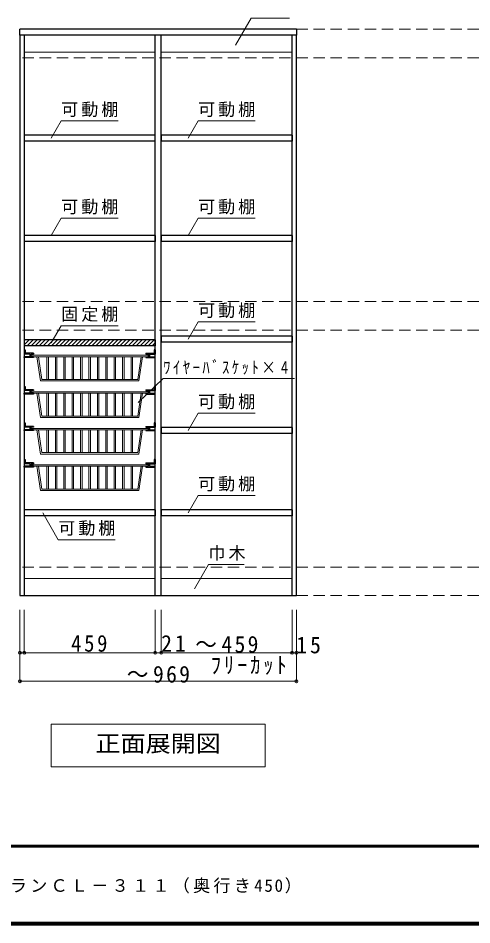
# Model space of a CAD drawing. Units: millimetres, scale not verified. Extents: x -3922 to 3878, y -2932 to 2722.
# Drawn here: x -2137 to -546, y -2864 to 311 of the extents above; entities that cross this region are included whole.
import ezdxf
from ezdxf.enums import TextEntityAlignment as Align

# ---------------------------------------------------------------- set-up
doc = ezdxf.new("R2010")
doc.units = ezdxf.units.MM
doc.header["$LTSCALE"] = 20
doc.header["$PDMODE"] = 32
doc.header["$PDSIZE"] = 10
doc.linetypes.add('DASHED2', pattern=[3, 2, -1])
for name, color, linetype, lineweight in [('0-2', 2, 'Continuous', 35), ('0-3_固定棚', 3, 'Continuous', 25), ('0-4_可動棚', 3, 'Continuous', 25), ('0-7_桟木・巾木', 2, 'Continuous', 35), ('0-9', 7, 'Continuous', 18), ('0-A_文字', 7, 'Continuous', 18), ('0-B_寸法', 7, 'Continuous', 9), ('0-C_ハッチ', 4, 'Continuous', 9), ('F-1_枠', 6, 'Continuous', 40)]:
    doc.layers.add(name, color=color, linetype=linetype, lineweight=lineweight)
doc.layers.add('F-A_文字', color=7, linetype='Continuous')
doc.styles.add('ＭＳ ゴシック', font='')
doc.styles.get('ＭＳ ゴシック').set_extended_font_data('MS Gothic')

msp = doc.modelspace()

# ---------------------------------------------------------------- linework, layer by layer
at = {"layer": '0-2', "color": 3, "lineweight": 25}
for p, q in [((-2130.67, 251.73), (-2130.67, 272.73)), ((-1161.67, 272.73), (-2130.67, 272.73)), ((-1161.67, 272.73), (-1161.67, 251.73)), ((-2130.67, 251.73), (-2130.67, -1711.27)), ((-1161.67, 251.73), (-2130.67, 251.73)), ((-2115.67, 251.73), (-2115.67, -1711.27)), ((-1656.67, -1711.27), (-1656.67, 251.73)), ((-1635.67, -1711.27), (-1635.67, 251.73)), ((-1176.67, -1711.27), (-1176.67, 251.73)), ((-1161.67, -1711.27), (-1161.67, 251.73)), ((-2130.67, -1711.27), (-1161.67, -1711.27))]:
    msp.add_line(p, q, dxfattribs=at)
at = {"layer": '0-3_固定棚'}
for p, q in [((-1656.67, -815.27), (-2115.67, -815.27)), ((-2115.67, -815.27), (-2115.67, -836.27)), ((-1656.67, -815.27), (-1656.67, -836.27)), ((-1656.67, -836.27), (-2115.67, -836.27))]:
    msp.add_line(p, q, dxfattribs=at)
at = {"layer": '0-4_可動棚'}
for p, q in [((-1656.67, -98.27), (-2115.67, -98.27)), ((-2115.67, -98.27), (-2115.67, -119.27)), ((-1656.67, -119.27), (-2115.67, -119.27)), ((-1656.67, -119.27), (-1656.67, -98.27)), ((-1176.67, -98.27), (-1635.67, -98.27)), ((-1635.67, -98.27), (-1635.67, -119.27)), ((-1176.67, -119.27), (-1635.67, -119.27)), ((-1176.67, -98.27), (-1176.67, -119.27)), ((-1656.67, -450.27), (-2115.67, -450.27)), ((-2115.67, -450.27), (-2115.67, -471.27)), ((-1656.67, -471.27), (-2115.67, -471.27)), ((-1656.67, -450.27), (-1656.67, -471.27)), ((-1176.67, -450.27), (-1635.67, -450.27)), ((-1635.67, -450.27), (-1635.67, -471.27)), ((-1176.67, -471.27), (-1635.67, -471.27)), ((-1176.67, -450.27), (-1176.67, -471.27)), ((-1176.67, -802.27), (-1635.67, -802.27)), ((-1635.67, -802.27), (-1635.67, -823.27)), ((-1176.67, -823.27), (-1635.67, -823.27)), ((-1176.67, -802.27), (-1176.67, -823.27)), ((-1176.67, -1122.27), (-1635.67, -1122.27)), ((-1635.67, -1122.27), (-1635.67, -1143.27)), ((-1176.67, -1143.27), (-1635.67, -1143.27)), ((-1176.67, -1122.27), (-1176.67, -1143.27)), ((-1656.67, -1410.27), (-2115.67, -1410.27)), ((-2115.67, -1410.27), (-2115.67, -1431.27)), ((-1656.67, -1410.27), (-1656.67, -1431.27)), ((-1176.67, -1410.27), (-1635.67, -1410.27)), ((-1635.67, -1410.27), (-1635.67, -1431.27)), ((-1176.67, -1410.27), (-1176.67, -1431.27)), ((-1656.67, -1431.27), (-2115.67, -1431.27)), ((-1176.67, -1431.27), (-1635.67, -1431.27))]:
    msp.add_line(p, q, dxfattribs=at)
at = {"layer": '0-7_桟木・巾木', "color": 7, "lineweight": 18}
for p, q in [((-1656.67, 191.73), (-2115.67, 191.73)), ((-1176.67, 191.73), (-1635.67, 191.73)), ((-2115.67, -1651.27), (-1656.67, -1651.27)), ((-1635.67, -1651.27), (-1176.67, -1651.27))]:
    msp.add_line(p, q, dxfattribs=at)
at = {"layer": '0-9', "color": 3, "lineweight": 25}
for p, q in [((-2115.67, -850.27), (-2115.67, -865.27)), ((-1656.67, -850.27), (-1656.67, -865.27)), ((-2095.67, -865.27), (-2115.67, -865.27)), ((-2115.67, -877.27), (-2115.67, -874.27)), ((-2095.67, -874.27), (-2115.67, -874.27)), ((-2082.67, -877.27), (-2115.67, -877.27)), ((-2082.67, -862.27), (-2112.67, -862.27)), ((-2095.67, -865.27), (-2095.67, -874.27)), ((-2082.67, -865.27), (-2092.67, -865.27)), ((-2092.67, -865.27), (-2092.67, -874.27)), ((-2082.67, -874.27), (-2092.67, -874.27)), ((-2082.67, -862.27), (-2082.67, -865.27)), ((-2082.67, -874.27), (-2082.67, -877.27)), ((-1689.67, -862.27), (-1689.67, -865.27)), ((-1689.67, -862.27), (-1659.67, -862.27)), ((-1689.67, -865.27), (-1679.67, -865.27)), ((-1689.67, -874.27), (-1689.67, -877.27)), ((-1689.67, -874.27), (-1679.67, -874.27)), ((-1689.67, -877.27), (-1656.67, -877.27)), ((-1679.67, -865.27), (-1679.67, -874.27)), ((-1676.67, -865.27), (-1656.67, -865.27)), ((-1676.67, -865.27), (-1676.67, -874.27)), ((-1676.67, -874.27), (-1656.67, -874.27)), ((-1656.67, -877.27), (-1656.67, -874.27)), ((-2115.67, -978.27), (-2115.67, -993.27)), ((-1656.67, -978.27), (-1656.67, -993.27)), ((-2095.67, -993.27), (-2115.67, -993.27)), ((-2115.67, -1005.27), (-2115.67, -1002.27)), ((-2095.67, -1002.27), (-2115.67, -1002.27)), ((-2082.67, -1005.27), (-2115.67, -1005.27)), ((-2082.67, -990.27), (-2112.67, -990.27)), ((-2095.67, -993.27), (-2095.67, -1002.27)), ((-2082.67, -993.27), (-2092.67, -993.27)), ((-2092.67, -993.27), (-2092.67, -1002.27)), ((-2082.67, -1002.27), (-2092.67, -1002.27)), ((-2082.67, -990.27), (-2082.67, -993.27)), ((-2082.67, -1002.27), (-2082.67, -1005.27)), ((-1689.67, -990.27), (-1689.67, -993.27)), ((-1689.67, -990.27), (-1659.67, -990.27)), ((-1689.67, -993.27), (-1679.67, -993.27)), ((-1689.67, -1002.27), (-1689.67, -1005.27)), ((-1689.67, -1002.27), (-1679.67, -1002.27)), ((-1689.67, -1005.27), (-1656.67, -1005.27)), ((-1679.67, -993.27), (-1679.67, -1002.27)), ((-1676.67, -993.27), (-1656.67, -993.27)), ((-1676.67, -993.27), (-1676.67, -1002.27)), ((-1676.67, -1002.27), (-1656.67, -1002.27)), ((-1656.67, -1005.27), (-1656.67, -1002.27)), ((-2115.67, -1106.27), (-2115.67, -1121.27)), ((-1656.67, -1106.27), (-1656.67, -1121.27)), ((-2095.67, -1121.27), (-2115.67, -1121.27)), ((-2115.67, -1133.27), (-2115.67, -1130.27)), ((-2095.67, -1130.27), (-2115.67, -1130.27)), ((-2082.67, -1133.27), (-2115.67, -1133.27)), ((-2082.67, -1118.27), (-2112.67, -1118.27)), ((-2095.67, -1121.27), (-2095.67, -1130.27)), ((-2082.67, -1121.27), (-2092.67, -1121.27)), ((-2092.67, -1121.27), (-2092.67, -1130.27)), ((-2082.67, -1130.27), (-2092.67, -1130.27)), ((-2082.67, -1118.27), (-2082.67, -1121.27)), ((-2082.67, -1130.27), (-2082.67, -1133.27)), ((-1689.67, -1118.27), (-1689.67, -1121.27)), ((-1689.67, -1118.27), (-1659.67, -1118.27)), ((-1689.67, -1121.27), (-1679.67, -1121.27)), ((-1689.67, -1130.27), (-1689.67, -1133.27)), ((-1689.67, -1130.27), (-1679.67, -1130.27)), ((-1689.67, -1133.27), (-1656.67, -1133.27)), ((-1679.67, -1121.27), (-1679.67, -1130.27)), ((-1676.67, -1121.27), (-1656.67, -1121.27)), ((-1676.67, -1121.27), (-1676.67, -1130.27)), ((-1676.67, -1130.27), (-1656.67, -1130.27)), ((-1656.67, -1133.27), (-1656.67, -1130.27)), ((-2115.67, -1234.27), (-2115.67, -1249.27)), ((-1656.67, -1234.27), (-1656.67, -1249.27)), ((-2095.67, -1249.27), (-2115.67, -1249.27)), ((-2115.67, -1261.27), (-2115.67, -1258.27)), ((-2095.67, -1258.27), (-2115.67, -1258.27)), ((-2082.67, -1261.27), (-2115.67, -1261.27)), ((-2082.67, -1246.27), (-2112.67, -1246.27)), ((-2095.67, -1249.27), (-2095.67, -1258.27)), ((-2082.67, -1249.27), (-2092.67, -1249.27)), ((-2092.67, -1249.27), (-2092.67, -1258.27)), ((-2082.67, -1258.27), (-2092.67, -1258.27)), ((-2082.67, -1246.27), (-2082.67, -1249.27)), ((-2082.67, -1258.27), (-2082.67, -1261.27)), ((-1689.67, -1246.27), (-1689.67, -1249.27)), ((-1689.67, -1246.27), (-1659.67, -1246.27)), ((-1689.67, -1249.27), (-1679.67, -1249.27)), ((-1689.67, -1258.27), (-1689.67, -1261.27)), ((-1689.67, -1258.27), (-1679.67, -1258.27)), ((-1689.67, -1261.27), (-1656.67, -1261.27)), ((-1679.67, -1249.27), (-1679.67, -1258.27)), ((-1676.67, -1249.27), (-1656.67, -1249.27)), ((-1676.67, -1249.27), (-1676.67, -1258.27)), ((-1676.67, -1258.27), (-1656.67, -1258.27)), ((-1656.67, -1261.27), (-1656.67, -1258.27))]:
    msp.add_line(p, q, dxfattribs=at)
at = {"layer": '0-9'}
for p, q in [((-2091.17, -869.27), (-1681.17, -869.27)), ((-2091.17, -874.27), (-2091.17, -869.27)), ((-2071.17, -874.27), (-2091.17, -874.27)), ((-2071.17, -874.27), (-1701.17, -874.27)), ((-2054.35, -954.27), (-2066.11, -874.27)), ((-2036.17, -954.27), (-2036.17, -874.27)), ((-2031.17, -954.27), (-2031.17, -874.27)), ((-2006.67, -954.27), (-2006.67, -874.27)), ((-2001.67, -954.27), (-2001.67, -874.27)), ((-1977.17, -954.27), (-1977.17, -874.27)), ((-1972.17, -954.27), (-1972.17, -874.27)), ((-1947.67, -954.27), (-1947.67, -874.27)), ((-1942.67, -954.27), (-1942.67, -874.27)), ((-1918.17, -954.27), (-1918.17, -874.27)), ((-1913.17, -954.27), (-1913.17, -874.27)), ((-1888.67, -954.27), (-1888.67, -874.27)), ((-1883.67, -954.27), (-1883.67, -874.27)), ((-1859.17, -954.27), (-1859.17, -874.27)), ((-1854.17, -954.27), (-1854.17, -874.27)), ((-1829.67, -954.27), (-1829.67, -874.27)), ((-1824.67, -954.27), (-1824.67, -874.27)), ((-1800.17, -954.27), (-1800.17, -874.27)), ((-1795.17, -954.27), (-1795.17, -874.27)), ((-1770.67, -954.27), (-1770.67, -874.27)), ((-1765.67, -954.27), (-1765.67, -874.27)), ((-1741.17, -954.27), (-1741.17, -874.27)), ((-1736.17, -954.27), (-1736.17, -874.27)), ((-1717.98, -954.27), (-1706.22, -874.27)), ((-1701.17, -874.27), (-1713.67, -959.27)), ((-1681.17, -874.27), (-1701.17, -874.27)), ((-1681.17, -869.27), (-1681.17, -874.27)), ((-2054.35, -954.27), (-1717.98, -954.27)), ((-2091.17, -997.27), (-1681.17, -997.27)), ((-2091.17, -1002.27), (-2091.17, -997.27)), ((-2071.17, -1002.27), (-2091.17, -1002.27)), ((-2071.17, -1002.27), (-1701.17, -1002.27)), ((-2054.35, -1082.27), (-2066.11, -1002.27)), ((-2036.17, -1082.27), (-2036.17, -1002.27)), ((-2031.17, -1082.27), (-2031.17, -1002.27)), ((-2006.67, -1082.27), (-2006.67, -1002.27)), ((-2001.67, -1082.27), (-2001.67, -1002.27)), ((-1977.17, -1082.27), (-1977.17, -1002.27)), ((-1972.17, -1082.27), (-1972.17, -1002.27)), ((-1947.67, -1082.27), (-1947.67, -1002.27)), ((-1942.67, -1082.27), (-1942.67, -1002.27)), ((-1918.17, -1082.27), (-1918.17, -1002.27)), ((-1913.17, -1082.27), (-1913.17, -1002.27)), ((-1888.67, -1082.27), (-1888.67, -1002.27)), ((-1883.67, -1082.27), (-1883.67, -1002.27)), ((-1859.17, -1082.27), (-1859.17, -1002.27)), ((-1854.17, -1082.27), (-1854.17, -1002.27)), ((-1829.67, -1082.27), (-1829.67, -1002.27)), ((-1824.67, -1082.27), (-1824.67, -1002.27)), ((-1800.17, -1082.27), (-1800.17, -1002.27)), ((-1795.17, -1082.27), (-1795.17, -1002.27)), ((-1770.67, -1082.27), (-1770.67, -1002.27)), ((-1765.67, -1082.27), (-1765.67, -1002.27)), ((-1741.17, -1082.27), (-1741.17, -1002.27)), ((-1736.17, -1082.27), (-1736.17, -1002.27)), ((-1717.98, -1082.27), (-1706.22, -1002.27)), ((-1701.17, -1002.27), (-1713.67, -1087.27)), ((-1681.17, -1002.27), (-1701.17, -1002.27)), ((-1681.17, -997.27), (-1681.17, -1002.27)), ((-2054.35, -1082.27), (-1717.98, -1082.27)), ((-2091.17, -1125.27), (-1681.17, -1125.27)), ((-2091.17, -1130.27), (-2091.17, -1125.27)), ((-2071.17, -1130.27), (-2091.17, -1130.27)), ((-2071.17, -1130.27), (-1701.17, -1130.27)), ((-2054.35, -1210.27), (-2066.11, -1130.27)), ((-2036.17, -1210.27), (-2036.17, -1130.27)), ((-2031.17, -1210.27), (-2031.17, -1130.27)), ((-2006.67, -1210.27), (-2006.67, -1130.27)), ((-2001.67, -1210.27), (-2001.67, -1130.27)), ((-1977.17, -1210.27), (-1977.17, -1130.27)), ((-1972.17, -1210.27), (-1972.17, -1130.27)), ((-1947.67, -1210.27), (-1947.67, -1130.27)), ((-1942.67, -1210.27), (-1942.67, -1130.27)), ((-1918.17, -1210.27), (-1918.17, -1130.27)), ((-1913.17, -1210.27), (-1913.17, -1130.27)), ((-1888.67, -1210.27), (-1888.67, -1130.27)), ((-1883.67, -1210.27), (-1883.67, -1130.27)), ((-1859.17, -1210.27), (-1859.17, -1130.27)), ((-1854.17, -1210.27), (-1854.17, -1130.27)), ((-1829.67, -1210.27), (-1829.67, -1130.27)), ((-1824.67, -1210.27), (-1824.67, -1130.27)), ((-1800.17, -1210.27), (-1800.17, -1130.27)), ((-1795.17, -1210.27), (-1795.17, -1130.27)), ((-1770.67, -1210.27), (-1770.67, -1130.27)), ((-1765.67, -1210.27), (-1765.67, -1130.27)), ((-1741.17, -1210.27), (-1741.17, -1130.27)), ((-1736.17, -1210.27), (-1736.17, -1130.27)), ((-1717.98, -1210.27), (-1706.22, -1130.27)), ((-1701.17, -1130.27), (-1713.67, -1215.27)), ((-1681.17, -1130.27), (-1701.17, -1130.27)), ((-1681.17, -1125.27), (-1681.17, -1130.27)), ((-2054.35, -1210.27), (-1717.98, -1210.27)), ((-2091.17, -1253.27), (-1681.17, -1253.27)), ((-2091.17, -1258.27), (-2091.17, -1253.27)), ((-2071.17, -1258.27), (-2091.17, -1258.27)), ((-2071.17, -1258.27), (-1701.17, -1258.27)), ((-2054.35, -1338.27), (-2066.11, -1258.27)), ((-2036.17, -1338.27), (-2036.17, -1258.27)), ((-2031.17, -1338.27), (-2031.17, -1258.27)), ((-2006.67, -1338.27), (-2006.67, -1258.27)), ((-2001.67, -1338.27), (-2001.67, -1258.27)), ((-1977.17, -1338.27), (-1977.17, -1258.27)), ((-1972.17, -1338.27), (-1972.17, -1258.27)), ((-1947.67, -1338.27), (-1947.67, -1258.27)), ((-1942.67, -1338.27), (-1942.67, -1258.27)), ((-1918.17, -1338.27), (-1918.17, -1258.27)), ((-1913.17, -1338.27), (-1913.17, -1258.27)), ((-1888.67, -1338.27), (-1888.67, -1258.27)), ((-1883.67, -1338.27), (-1883.67, -1258.27)), ((-1859.17, -1338.27), (-1859.17, -1258.27)), ((-1854.17, -1338.27), (-1854.17, -1258.27)), ((-1829.67, -1338.27), (-1829.67, -1258.27)), ((-1824.67, -1338.27), (-1824.67, -1258.27)), ((-1800.17, -1338.27), (-1800.17, -1258.27)), ((-1795.17, -1338.27), (-1795.17, -1258.27)), ((-1770.67, -1338.27), (-1770.67, -1258.27)), ((-1765.67, -1338.27), (-1765.67, -1258.27)), ((-1741.17, -1338.27), (-1741.17, -1258.27)), ((-1736.17, -1338.27), (-1736.17, -1258.27)), ((-1717.98, -1338.27), (-1706.22, -1258.27)), ((-1701.17, -1258.27), (-1713.67, -1343.27)), ((-1681.17, -1258.27), (-1701.17, -1258.27)), ((-1681.17, -1253.27), (-1681.17, -1258.27)), ((-2054.35, -1338.27), (-1717.98, -1338.27))]:
    msp.add_line(p, q, dxfattribs=at)
at = {"layer": '0-9', "color": 3, "lineweight": 25}
for points in [[(-2115.67, -850.27), (-2112.67, -850.27), (-2112.67, -862.27)], [(-1656.67, -850.27), (-1659.67, -850.27), (-1659.67, -862.27)], [(-2115.67, -978.27), (-2112.67, -978.27), (-2112.67, -990.27)], [(-1656.67, -978.27), (-1659.67, -978.27), (-1659.67, -990.27)], [(-2115.67, -1106.27), (-2112.67, -1106.27), (-2112.67, -1118.27)], [(-1656.67, -1106.27), (-1659.67, -1106.27), (-1659.67, -1118.27)], [(-2115.67, -1234.27), (-2112.67, -1234.27), (-2112.67, -1246.27)], [(-1656.67, -1234.27), (-1659.67, -1234.27), (-1659.67, -1246.27)]]:
    msp.add_lwpolyline(points, dxfattribs=at)
at = {"layer": '0-9'}
for points in [[(-2071.17, -874.27), (-2058.67, -959.27), (-1713.67, -959.27)], [(-2071.17, -1002.27), (-2058.67, -1087.27), (-1713.67, -1087.27)], [(-2071.17, -1130.27), (-2058.67, -1215.27), (-1713.67, -1215.27)], [(-2071.17, -1258.27), (-2058.67, -1343.27), (-1713.67, -1343.27)]]:
    msp.add_lwpolyline(points, dxfattribs=at)
at = {"layer": '0-A_文字'}
for p, q in [((-1375.08, 216.5), (-1320.25, 311.47)), ((-1185.67, 311.47), (-1320.25, 311.47)), ((-2021.18, -109.33), (-1986.17, -48.68)), ((-1786.17, -48.68), (-1986.17, -48.68)), ((-1541.18, -109.33), (-1506.17, -48.68)), ((-1306.17, -48.68), (-1506.17, -48.68)), ((-2021.18, -450.27), (-1986.17, -389.61)), ((-1786.17, -389.61), (-1986.17, -389.61)), ((-1541.18, -450.27), (-1506.17, -389.61)), ((-1306.17, -389.61), (-1506.17, -389.61)), ((-1541.18, -813.33), (-1506.17, -752.68)), ((-1306.17, -752.68), (-1506.17, -752.68)), ((-2021.18, -826.33), (-1986.17, -765.68)), ((-1786.17, -765.68), (-1986.17, -765.68)), ((-1628.66, -950.7), (-1716.69, -1034.29)), ((-1628.66, -950.7), (-1168, -950.7)), ((-1541.18, -1132.77), (-1506.17, -1072.11)), ((-1306.17, -1072.11), (-1506.17, -1072.11)), ((-1541.18, -1420.77), (-1506.17, -1360.11)), ((-1306.17, -1360.11), (-1506.17, -1360.11)), ((-1518.93, -1686.83), (-1470.17, -1602.39)), ((-1470.17, -1602.39), (-1344.15, -1602.39)), ((-1271.17, -2161.27), (-1271.17, -2311.27)), ((-2021.17, -2311.27), (-1271.17, -2311.27))]:
    msp.add_line(p, q, dxfattribs=at)
for points in [[(-1796.44, -1515.28), (-1996.44, -1515.28), (-2050.48, -1421.68)], [(-1271.17, -2161.27), (-2021.17, -2161.27), (-2021.17, -2311.27)]]:
    msp.add_lwpolyline(points, dxfattribs=at)
at = {"layer": '0-B_寸法', "color": 4, "linetype": 'DASHED2'}
for p, q in [((1938.33, 272.73), (-2130.67, 272.73)), ((1938.33, 172.73), (-2130.67, 172.73)), ((1938.33, -681.27), (-2130.67, -681.27)), ((1938.33, -781.27), (-2130.67, -781.27)), ((1938.33, -1611.27), (-2130.67, -1611.27)), ((1938.33, -1711.27), (-2130.67, -1711.27))]:
    msp.add_line(p, q, dxfattribs=at)
at = {"layer": '0-B_寸法', "color": 4}
for p, q in [((-2130.67, -1911.27), (-2130.67, -1761.27)), ((-2115.67, -1911.27), (-2115.67, -1761.27)), ((-1656.67, -1911.27), (-1656.67, -1761.27)), ((-1635.67, -1911.27), (-1635.67, -1761.27)), ((-1176.67, -1911.27), (-1176.67, -1761.27)), ((-1161.67, -1911.27), (-1161.67, -1761.27)), ((-2115.67, -1911.27), (-2130.67, -1911.27)), ((-2130.67, -2011.27), (-2130.67, -1911.27)), ((-1656.67, -1911.27), (-2115.67, -1911.27)), ((-1635.67, -1911.27), (-1656.67, -1911.27)), ((-1176.67, -1911.27), (-1635.67, -1911.27)), ((-1161.67, -1911.27), (-1176.67, -1911.27)), ((-1161.67, -2011.27), (-1161.67, -1911.27)), ((-2130.67, -2011.27), (-1161.67, -2011.27))]:
    msp.add_line(p, q, dxfattribs=at)
at = {"layer": '0-B_寸法'}
for p in [(-2130.67, -1911.27), (-2115.67, -1911.27), (-1656.67, -1911.27), (-1635.67, -1911.27), (-1176.67, -1911.27), (-1161.67, -1911.27), (-2130.67, -2011.27), (-1161.67, -2011.27)]:
    msp.add_point(p, dxfattribs=at)
at = {"layer": '0-C_ハッチ'}
for p, q in [((-2115.67, -832.4), (-2098.54, -815.27)), ((-2115.67, -818.25), (-2112.68, -815.27)), ((-2105.4, -836.27), (-2084.4, -815.27)), ((-2091.25, -836.27), (-2070.25, -815.27)), ((-2077.11, -836.27), (-2056.11, -815.27)), ((-2062.97, -836.27), (-2041.97, -815.27)), ((-2048.83, -836.27), (-2027.83, -815.27)), ((-2034.69, -836.27), (-2013.69, -815.27)), ((-2020.54, -836.27), (-1999.54, -815.27)), ((-2006.4, -836.27), (-1985.4, -815.27)), ((-1992.26, -836.27), (-1971.26, -815.27)), ((-1978.12, -836.27), (-1957.12, -815.27)), ((-1963.97, -836.27), (-1942.97, -815.27)), ((-1949.83, -836.27), (-1928.83, -815.27)), ((-1935.69, -836.27), (-1914.69, -815.27)), ((-1921.55, -836.27), (-1900.55, -815.27)), ((-1907.41, -836.27), (-1886.41, -815.27)), ((-1893.26, -836.27), (-1872.26, -815.27)), ((-1879.12, -836.27), (-1858.12, -815.27)), ((-1864.98, -836.27), (-1843.98, -815.27)), ((-1850.84, -836.27), (-1829.84, -815.27)), ((-1836.7, -836.27), (-1815.7, -815.27)), ((-1822.55, -836.27), (-1801.55, -815.27)), ((-1808.41, -836.27), (-1787.41, -815.27)), ((-1794.27, -836.27), (-1773.27, -815.27)), ((-1780.13, -836.27), (-1759.13, -815.27)), ((-1765.98, -836.27), (-1744.98, -815.27)), ((-1751.84, -836.27), (-1730.84, -815.27)), ((-1737.7, -836.27), (-1716.7, -815.27)), ((-1723.56, -836.27), (-1702.56, -815.27)), ((-1709.42, -836.27), (-1688.42, -815.27)), ((-1695.27, -836.27), (-1674.27, -815.27)), ((-1681.13, -836.27), (-1660.13, -815.27)), ((-1666.99, -836.27), (-1656.67, -825.94))]:
    msp.add_line(p, q, dxfattribs=at)
at = {"layer": 'F-1_枠'}
for p, q in [((3877.97, -2587.71), (-3922.03, -2587.71)), ((3877.97, -2591.04), (-3922.03, -2591.04)), ((3877.97, -2857.71), (-3922.03, -2857.71)), ((3877.97, -2861.04), (-3922.03, -2861.04)), ((3877.97, -2864.37), (-3922.03, -2864.37))]:
    msp.add_line(p, q, dxfattribs=at)

# ---------------------------------------------------------------- texts
at = {"layer": '0-A_文字', "style": 'ＭＳ ゴシック', "width": 1.1}
msp.add_text('正面展開図', height=58.65, dxfattribs=at).set_placement((-1866.17, -2276.27), align=Align.BOTTOM_LEFT)
at = {"layer": '0-A_文字', "char_height": 43.99, "attachment_point": 7, "style": 'ＭＳ ゴシック'}
for s, insert in [('\\T1.17;可動棚', (-1986.17, -35.21)), ('\\T1.17;可動棚', (-1506.17, -35.21)), ('\\T1.17;可動棚', (-1986.17, -376.15)), ('\\T1.17;可動棚', (-1506.17, -376.15)), ('\\T1.17;固定棚', (-1986.17, -752.21)), ('\\T1.17;可動棚', (-1506.17, -739.21)), ('\\T1.35;\\W0.85;ﾜｲﾔｰﾊﾞｽｹｯﾄ×4', (-1628.66, -937.24)), ('\\T1.17;可動棚', (-1506.17, -1058.65)), ('\\T1.17;可動棚', (-1506.17, -1346.65)), ('\\T1.17;可動棚', (-1996.44, -1501.82)), ('\\T1.17;巾木', (-1470.17, -1588.92))]:
    msp.add_mtext(s, dxfattribs=dict(at, insert=insert))
at = {"layer": '0-B_寸法', "char_height": 58.65, "attachment_point": 7, "style": 'ＭＳ ゴシック'}
for s, insert in [('\\T1.27;\\W0.9;459', (-1951.17, -1908.49)), ('\\T1.27;\\W0.95;21', (-1635.67, -1908.01)), ('\\T1.21;\\W0.95;～459', (-1516.17, -1911.91)), ('\\T1.27;\\W0.95;15', (-1161.67, -1914.18)), ('\\T1.28;\\W0.9;ﾌﾘｰｶｯﾄ', (-1461.71, -1988.49)), ('\\T1.21;\\W0.95;～969', (-1756.17, -2016.71))]:
    msp.add_mtext(s, dxfattribs=dict(at, insert=insert))
at = {"layer": 'F-A_文字', "insert": (-3415.36, -2754.37), "char_height": 43.99, "attachment_point": 7, "style": 'ＭＳ ゴシック'}
msp.add_mtext('\\T1.19;収納内部パーツ\u3000e・ra・bo\u3000モデルプランＣＬ－３１１（奥行き450）', dxfattribs=at)

doc.saveas('drawing.dxf')
